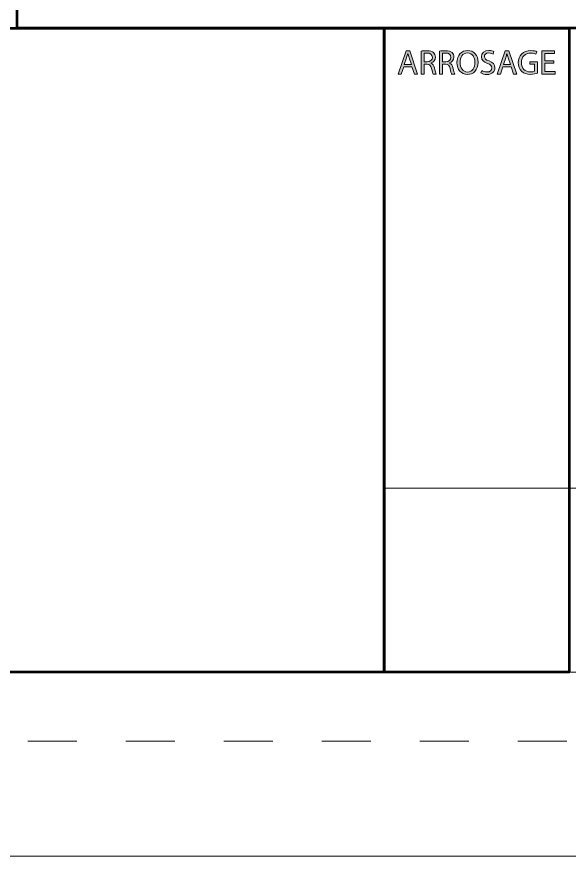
# Model space of a CAD drawing. Header units: inches. Extents: x 0 to 360, y -268 to 0.
# Drawn here: x 163 to 211, y -268 to -195 of the extents above; entities that cross this region are included whole.
import ezdxf

# ---------------------------------------------------------------- set-up
doc = ezdxf.new("R2010")
doc.units = ezdxf.units.IN
doc.header["$MEASUREMENT"] = 0
doc.linetypes.add('AI-Linetype-5', pattern=[8.519513, 4.259756, -4.259756])
doc.layers.add('Layer 1', color=7, linetype='Continuous')

# ---------------------------------------------------------------- blocks, each defined once
blk = doc.blocks.new('block 19')
at = {"layer": 'Layer 1', "color": 250, "linetype": 'AI-Linetype-5', "lineweight": 9}
blk.add_lwpolyline([(338.624, -258), (119.247, -258)], dxfattribs=at)
blk = doc.blocks.new('block 18')
at = {"layer": 'Layer 1'}
blk.add_blockref('block 19', (0, 0), dxfattribs=at)
blk = doc.blocks.new('block 44')
at = {"layer": 'Layer 1'}
h = blk.add_hatch(color=250, dxfattribs=at)
h.dxf.hatch_style = 2
h.paths.add_polyline_path([(196.646, -199.365), (196.436, -200), (196.166, -200), (196.856, -197.979), (197.168, -197.979), (197.858, -200), (197.579, -200), (197.363, -199.365)])
edge = h.paths.add_edge_path()
edge.add_spline(control_points=[(197.312, -199.161), (197.312, -199.161), (197.111, -198.579), (197.111, -198.579), (197.066, -198.447), (197.036, -198.327), (197.006, -198.21), (197.006, -198.21), (197, -198.21), (197, -198.21), (196.97, -198.327), (196.94, -198.453), (196.898, -198.576), (196.898, -198.576), (196.7, -199.161), (196.7, -199.161), (196.7, -199.161), (197.312, -199.161), (197.312, -199.161)], knot_values=[0, 0, 0, 0, 1, 1, 1, 2, 2, 2, 3, 3, 3, 4, 4, 4, 5, 5, 5, 6, 6, 6, 6], degree=3, periodic=1)
h = blk.add_hatch(color=250, dxfattribs=at)
h.dxf.hatch_style = 2
edge = h.paths.add_edge_path()
edge.add_spline(control_points=[(198.155, -198.006), (198.286, -197.983), (198.478, -197.964), (198.656, -197.964), (198.934, -197.964), (199.117, -198.018), (199.24, -198.129), (199.339, -198.219), (199.399, -198.357), (199.399, -198.516), (199.399, -198.78), (199.231, -198.957), (199.021, -199.029), (199.021, -199.029), (199.021, -199.038), (199.021, -199.038), (199.174, -199.092), (199.267, -199.236), (199.315, -199.445), (199.381, -199.727), (199.429, -199.922), (199.471, -200), (199.471, -200), (199.201, -200), (199.201, -200), (199.168, -199.94), (199.123, -199.769), (199.069, -199.518), (199.009, -199.239), (198.898, -199.134), (198.661, -199.125), (198.661, -199.125), (198.415, -199.125), (198.415, -199.125), (198.415, -199.125), (198.415, -200), (198.415, -200), (198.415, -200), (198.155, -200), (198.155, -200), (198.155, -200), (198.155, -198.006), (198.155, -198.006)], knot_values=[0, 0, 0, 0, 1, 1, 1, 2, 2, 2, 3, 3, 3, 4, 4, 4, 5, 5, 5, 6, 6, 6, 7, 7, 7, 8, 8, 8, 9, 9, 9, 10, 10, 10, 11, 11, 11, 12, 12, 12, 13, 13, 13, 14, 14, 14, 14], degree=3, periodic=1)
edge = h.paths.add_edge_path()
edge.add_spline(control_points=[(198.415, -198.927), (198.415, -198.927), (198.682, -198.927), (198.682, -198.927), (198.961, -198.927), (199.138, -198.774), (199.138, -198.543), (199.138, -198.282), (198.949, -198.168), (198.673, -198.168), (198.547, -198.168), (198.461, -198.177), (198.415, -198.189), (198.415, -198.189), (198.415, -198.927), (198.415, -198.927)], knot_values=[0, 0, 0, 0, 1, 1, 1, 2, 2, 2, 3, 3, 3, 4, 4, 4, 5, 5, 5, 5], degree=3, periodic=1)
h = blk.add_hatch(color=250, dxfattribs=at)
h.dxf.hatch_style = 2
edge = h.paths.add_edge_path()
edge.add_spline(control_points=[(199.768, -198.006), (199.9, -197.983), (200.091, -197.964), (200.269, -197.964), (200.547, -197.964), (200.73, -198.018), (200.853, -198.129), (200.952, -198.219), (201.012, -198.357), (201.012, -198.516), (201.012, -198.78), (200.844, -198.957), (200.634, -199.029), (200.634, -199.029), (200.634, -199.038), (200.634, -199.038), (200.787, -199.092), (200.88, -199.236), (200.928, -199.445), (200.994, -199.727), (201.042, -199.922), (201.084, -200), (201.084, -200), (200.814, -200), (200.814, -200), (200.781, -199.94), (200.736, -199.769), (200.682, -199.518), (200.622, -199.239), (200.511, -199.134), (200.275, -199.125), (200.275, -199.125), (200.029, -199.125), (200.029, -199.125), (200.029, -199.125), (200.029, -200), (200.029, -200), (200.029, -200), (199.768, -200), (199.768, -200), (199.768, -200), (199.768, -198.006), (199.768, -198.006)], knot_values=[0, 0, 0, 0, 1, 1, 1, 2, 2, 2, 3, 3, 3, 4, 4, 4, 5, 5, 5, 6, 6, 6, 7, 7, 7, 8, 8, 8, 9, 9, 9, 10, 10, 10, 11, 11, 11, 12, 12, 12, 13, 13, 13, 14, 14, 14, 14], degree=3, periodic=1)
edge = h.paths.add_edge_path()
edge.add_spline(control_points=[(200.029, -198.927), (200.029, -198.927), (200.295, -198.927), (200.295, -198.927), (200.574, -198.927), (200.751, -198.774), (200.751, -198.543), (200.751, -198.282), (200.562, -198.168), (200.286, -198.168), (200.16, -198.168), (200.074, -198.177), (200.029, -198.189), (200.029, -198.189), (200.029, -198.927), (200.029, -198.927)], knot_values=[0, 0, 0, 0, 1, 1, 1, 2, 2, 2, 3, 3, 3, 4, 4, 4, 5, 5, 5, 5], degree=3, periodic=1)
h = blk.add_hatch(color=250, dxfattribs=at)
h.dxf.hatch_style = 2
edge = h.paths.add_edge_path()
edge.add_spline(control_points=[(203.117, -198.969), (203.117, -199.661), (202.694, -200.033), (202.179, -200.033), (201.642, -200.033), (201.27, -199.616), (201.27, -199.005), (201.27, -198.363), (201.666, -197.943), (202.205, -197.943), (202.76, -197.943), (203.117, -198.366), (203.117, -198.969)], knot_values=[0, 0, 0, 0, 1, 1, 1, 2, 2, 2, 3, 3, 3, 4, 4, 4, 4], degree=3, periodic=1)
edge = h.paths.add_edge_path()
edge.add_spline(control_points=[(201.546, -198.999), (201.546, -199.434), (201.78, -199.82), (202.194, -199.82), (202.607, -199.82), (202.841, -199.44), (202.841, -198.981), (202.841, -198.576), (202.631, -198.156), (202.196, -198.156), (201.762, -198.156), (201.546, -198.558), (201.546, -198.999)], knot_values=[0, 0, 0, 0, 1, 1, 1, 2, 2, 2, 3, 3, 3, 4, 4, 4, 4], degree=3, periodic=1)
h = blk.add_hatch(color=250, dxfattribs=at)
h.dxf.hatch_style = 2
edge = h.paths.add_edge_path()
edge.add_spline(control_points=[(203.423, -199.682), (203.54, -199.757), (203.707, -199.814), (203.887, -199.814), (204.155, -199.814), (204.31, -199.673), (204.31, -199.469), (204.31, -199.283), (204.202, -199.173), (203.929, -199.071), (203.6, -198.951), (203.396, -198.777), (203.396, -198.495), (203.396, -198.18), (203.656, -197.946), (204.049, -197.946), (204.253, -197.946), (204.406, -197.994), (204.493, -198.045), (204.493, -198.045), (204.421, -198.258), (204.421, -198.258), (204.359, -198.219), (204.224, -198.162), (204.04, -198.162), (203.765, -198.162), (203.66, -198.327), (203.66, -198.465), (203.66, -198.654), (203.783, -198.747), (204.062, -198.855), (204.403, -198.987), (204.574, -199.152), (204.574, -199.448), (204.574, -199.76), (204.346, -200.033), (203.869, -200.033), (203.675, -200.033), (203.462, -199.973), (203.354, -199.901), (203.354, -199.901), (203.423, -199.682), (203.423, -199.682)], knot_values=[0, 0, 0, 0, 1, 1, 1, 2, 2, 2, 3, 3, 3, 4, 4, 4, 5, 5, 5, 6, 6, 6, 7, 7, 7, 8, 8, 8, 9, 9, 9, 10, 10, 10, 11, 11, 11, 12, 12, 12, 13, 13, 13, 14, 14, 14, 14], degree=3, periodic=1)
h = blk.add_hatch(color=250, dxfattribs=at)
h.dxf.hatch_style = 2
h.paths.add_polyline_path([(205.261, -199.365), (205.051, -200), (204.781, -200), (205.471, -197.979), (205.783, -197.979), (206.472, -200), (206.193, -200), (205.978, -199.365)])
edge = h.paths.add_edge_path()
edge.add_spline(control_points=[(205.927, -199.161), (205.927, -199.161), (205.726, -198.579), (205.726, -198.579), (205.681, -198.447), (205.65, -198.327), (205.621, -198.21), (205.621, -198.21), (205.615, -198.21), (205.615, -198.21), (205.585, -198.327), (205.555, -198.453), (205.513, -198.576), (205.513, -198.576), (205.315, -199.161), (205.315, -199.161), (205.315, -199.161), (205.927, -199.161), (205.927, -199.161)], knot_values=[0, 0, 0, 0, 1, 1, 1, 2, 2, 2, 3, 3, 3, 4, 4, 4, 5, 5, 5, 6, 6, 6, 6], degree=3, periodic=1)
h = blk.add_hatch(color=250, dxfattribs=at)
h.dxf.hatch_style = 2
edge = h.paths.add_edge_path()
edge.add_spline(control_points=[(208.265, -199.91), (208.149, -199.955), (207.915, -200.021), (207.642, -200.021), (207.336, -200.021), (207.084, -199.943), (206.887, -199.754), (206.712, -199.587), (206.605, -199.317), (206.605, -199.002), (206.605, -198.399), (207.021, -197.958), (207.699, -197.958), (207.933, -197.958), (208.119, -198.009), (208.205, -198.051), (208.205, -198.051), (208.14, -198.264), (208.14, -198.264), (208.032, -198.213), (207.897, -198.177), (207.693, -198.177), (207.201, -198.177), (206.88, -198.483), (206.88, -198.99), (206.88, -199.503), (207.186, -199.805), (207.66, -199.805), (207.831, -199.805), (207.948, -199.781), (208.008, -199.751), (208.008, -199.751), (208.008, -199.149), (208.008, -199.149), (208.008, -199.149), (207.6, -199.149), (207.6, -199.149), (207.6, -199.149), (207.6, -198.939), (207.6, -198.939), (207.6, -198.939), (208.265, -198.939), (208.265, -198.939), (208.265, -198.939), (208.265, -199.91), (208.265, -199.91)], knot_values=[0, 0, 0, 0, 1, 1, 1, 2, 2, 2, 3, 3, 3, 4, 4, 4, 5, 5, 5, 6, 6, 6, 7, 7, 7, 8, 8, 8, 9, 9, 9, 10, 10, 10, 11, 11, 11, 12, 12, 12, 13, 13, 13, 14, 14, 14, 15, 15, 15, 15], degree=3, periodic=1)
h = blk.add_hatch(color=250, dxfattribs=at)
h.dxf.hatch_style = 2
h.paths.add_polyline_path([(209.705, -199.053), (208.922, -199.053), (208.922, -199.781), (209.798, -199.781), (209.798, -200), (208.658, -200), (208.658, -197.979), (209.753, -197.979), (209.753, -198.198), (208.922, -198.198), (208.922, -198.837), (209.705, -198.837)])
at = {"layer": 'Layer 1', "lineweight": 0}
for points in [[(196.646, -199.365), (196.436, -200), (196.166, -200), (196.856, -197.979), (197.168, -197.979), (197.858, -200), (197.579, -200), (197.363, -199.365), (196.646, -199.365)], [(205.261, -199.365), (205.051, -200), (204.781, -200), (205.471, -197.979), (205.783, -197.979), (206.472, -200), (206.193, -200), (205.978, -199.365), (205.261, -199.365)], [(209.705, -199.053), (208.922, -199.053), (208.922, -199.781), (209.798, -199.781), (209.798, -200), (208.658, -200), (208.658, -197.979), (209.753, -197.979), (209.753, -198.198), (208.922, -198.198), (208.922, -198.837), (209.705, -198.837), (209.705, -199.053)]]:
    blk.add_lwpolyline(points, dxfattribs=at)
for points, knots in [([(197.312, -199.161), (197.312, -199.161), (197.111, -198.579), (197.111, -198.579), (197.066, -198.447), (197.036, -198.327), (197.006, -198.21), (197.006, -198.21), (197, -198.21), (197, -198.21), (196.97, -198.327), (196.94, -198.453), (196.898, -198.576), (196.898, -198.576), (196.7, -199.161), (196.7, -199.161), (196.7, -199.161), (197.312, -199.161), (197.312, -199.161)], [0, 0, 0, 0, 1, 1, 1, 2, 2, 2, 3, 3, 3, 4, 4, 4, 5, 5, 5, 6, 6, 6, 6]), ([(198.155, -198.006), (198.286, -197.983), (198.478, -197.964), (198.656, -197.964), (198.934, -197.964), (199.117, -198.018), (199.24, -198.129), (199.339, -198.219), (199.399, -198.357), (199.399, -198.516), (199.399, -198.78), (199.231, -198.957), (199.021, -199.029), (199.021, -199.029), (199.021, -199.038), (199.021, -199.038), (199.174, -199.092), (199.267, -199.236), (199.315, -199.445), (199.381, -199.727), (199.429, -199.922), (199.471, -200), (199.471, -200), (199.201, -200), (199.201, -200), (199.168, -199.94), (199.123, -199.769), (199.069, -199.518), (199.009, -199.239), (198.898, -199.134), (198.661, -199.125), (198.661, -199.125), (198.415, -199.125), (198.415, -199.125), (198.415, -199.125), (198.415, -200), (198.415, -200), (198.415, -200), (198.155, -200), (198.155, -200), (198.155, -200), (198.155, -198.006), (198.155, -198.006)], [0, 0, 0, 0, 1, 1, 1, 2, 2, 2, 3, 3, 3, 4, 4, 4, 5, 5, 5, 6, 6, 6, 7, 7, 7, 8, 8, 8, 9, 9, 9, 10, 10, 10, 11, 11, 11, 12, 12, 12, 13, 13, 13, 14, 14, 14, 14]), ([(198.415, -198.927), (198.415, -198.927), (198.682, -198.927), (198.682, -198.927), (198.961, -198.927), (199.138, -198.774), (199.138, -198.543), (199.138, -198.282), (198.949, -198.168), (198.673, -198.168), (198.547, -198.168), (198.461, -198.177), (198.415, -198.189), (198.415, -198.189), (198.415, -198.927), (198.415, -198.927)], [0, 0, 0, 0, 1, 1, 1, 2, 2, 2, 3, 3, 3, 4, 4, 4, 5, 5, 5, 5]), ([(199.768, -198.006), (199.9, -197.983), (200.091, -197.964), (200.269, -197.964), (200.547, -197.964), (200.73, -198.018), (200.853, -198.129), (200.952, -198.219), (201.012, -198.357), (201.012, -198.516), (201.012, -198.78), (200.844, -198.957), (200.634, -199.029), (200.634, -199.029), (200.634, -199.038), (200.634, -199.038), (200.787, -199.092), (200.88, -199.236), (200.928, -199.445), (200.994, -199.727), (201.042, -199.922), (201.084, -200), (201.084, -200), (200.814, -200), (200.814, -200), (200.781, -199.94), (200.736, -199.769), (200.682, -199.518), (200.622, -199.239), (200.511, -199.134), (200.275, -199.125), (200.275, -199.125), (200.029, -199.125), (200.029, -199.125), (200.029, -199.125), (200.029, -200), (200.029, -200), (200.029, -200), (199.768, -200), (199.768, -200), (199.768, -200), (199.768, -198.006), (199.768, -198.006)], [0, 0, 0, 0, 1, 1, 1, 2, 2, 2, 3, 3, 3, 4, 4, 4, 5, 5, 5, 6, 6, 6, 7, 7, 7, 8, 8, 8, 9, 9, 9, 10, 10, 10, 11, 11, 11, 12, 12, 12, 13, 13, 13, 14, 14, 14, 14]), ([(200.029, -198.927), (200.029, -198.927), (200.295, -198.927), (200.295, -198.927), (200.574, -198.927), (200.751, -198.774), (200.751, -198.543), (200.751, -198.282), (200.562, -198.168), (200.286, -198.168), (200.16, -198.168), (200.074, -198.177), (200.029, -198.189), (200.029, -198.189), (200.029, -198.927), (200.029, -198.927)], [0, 0, 0, 0, 1, 1, 1, 2, 2, 2, 3, 3, 3, 4, 4, 4, 5, 5, 5, 5]), ([(203.117, -198.969), (203.117, -199.661), (202.694, -200.033), (202.179, -200.033), (201.642, -200.033), (201.27, -199.616), (201.27, -199.005), (201.27, -198.363), (201.666, -197.943), (202.205, -197.943), (202.76, -197.943), (203.117, -198.366), (203.117, -198.969)], [0, 0, 0, 0, 1, 1, 1, 2, 2, 2, 3, 3, 3, 4, 4, 4, 4]), ([(201.546, -198.999), (201.546, -199.434), (201.78, -199.82), (202.194, -199.82), (202.607, -199.82), (202.841, -199.44), (202.841, -198.981), (202.841, -198.576), (202.631, -198.156), (202.196, -198.156), (201.762, -198.156), (201.546, -198.558), (201.546, -198.999)], [0, 0, 0, 0, 1, 1, 1, 2, 2, 2, 3, 3, 3, 4, 4, 4, 4]), ([(203.423, -199.682), (203.54, -199.757), (203.707, -199.814), (203.887, -199.814), (204.155, -199.814), (204.31, -199.673), (204.31, -199.469), (204.31, -199.283), (204.202, -199.173), (203.929, -199.071), (203.6, -198.951), (203.396, -198.777), (203.396, -198.495), (203.396, -198.18), (203.656, -197.946), (204.049, -197.946), (204.253, -197.946), (204.406, -197.994), (204.493, -198.045), (204.493, -198.045), (204.421, -198.258), (204.421, -198.258), (204.359, -198.219), (204.224, -198.162), (204.04, -198.162), (203.765, -198.162), (203.66, -198.327), (203.66, -198.465), (203.66, -198.654), (203.783, -198.747), (204.062, -198.855), (204.403, -198.987), (204.574, -199.152), (204.574, -199.448), (204.574, -199.76), (204.346, -200.033), (203.869, -200.033), (203.675, -200.033), (203.462, -199.973), (203.354, -199.901), (203.354, -199.901), (203.423, -199.682), (203.423, -199.682)], [0, 0, 0, 0, 1, 1, 1, 2, 2, 2, 3, 3, 3, 4, 4, 4, 5, 5, 5, 6, 6, 6, 7, 7, 7, 8, 8, 8, 9, 9, 9, 10, 10, 10, 11, 11, 11, 12, 12, 12, 13, 13, 13, 14, 14, 14, 14]), ([(205.927, -199.161), (205.927, -199.161), (205.726, -198.579), (205.726, -198.579), (205.681, -198.447), (205.65, -198.327), (205.621, -198.21), (205.621, -198.21), (205.615, -198.21), (205.615, -198.21), (205.585, -198.327), (205.555, -198.453), (205.513, -198.576), (205.513, -198.576), (205.315, -199.161), (205.315, -199.161), (205.315, -199.161), (205.927, -199.161), (205.927, -199.161)], [0, 0, 0, 0, 1, 1, 1, 2, 2, 2, 3, 3, 3, 4, 4, 4, 5, 5, 5, 6, 6, 6, 6]), ([(208.265, -199.91), (208.149, -199.955), (207.915, -200.021), (207.642, -200.021), (207.336, -200.021), (207.084, -199.943), (206.887, -199.754), (206.712, -199.587), (206.605, -199.317), (206.605, -199.002), (206.605, -198.399), (207.021, -197.958), (207.699, -197.958), (207.933, -197.958), (208.119, -198.009), (208.205, -198.051), (208.205, -198.051), (208.14, -198.264), (208.14, -198.264), (208.032, -198.213), (207.897, -198.177), (207.693, -198.177), (207.201, -198.177), (206.88, -198.483), (206.88, -198.99), (206.88, -199.503), (207.186, -199.805), (207.66, -199.805), (207.831, -199.805), (207.948, -199.781), (208.008, -199.751), (208.008, -199.751), (208.008, -199.149), (208.008, -199.149), (208.008, -199.149), (207.6, -199.149), (207.6, -199.149), (207.6, -199.149), (207.6, -198.939), (207.6, -198.939), (207.6, -198.939), (208.265, -198.939), (208.265, -198.939), (208.265, -198.939), (208.265, -199.91), (208.265, -199.91)], [0, 0, 0, 0, 1, 1, 1, 2, 2, 2, 3, 3, 3, 4, 4, 4, 5, 5, 5, 6, 6, 6, 7, 7, 7, 8, 8, 8, 9, 9, 9, 10, 10, 10, 11, 11, 11, 12, 12, 12, 13, 13, 13, 14, 14, 14, 15, 15, 15, 15])]:
    blk.add_open_spline(points, degree=3, knots=knots, dxfattribs=at)
blk = doc.blocks.new('block 20')
at = {"layer": 'Layer 1', "color": 250, "lineweight": 53}
for points in [[(219, -196), (163.048, -196), (163.048, -140), (219, -140), (219, -196)], [(115.02, -196), (194.947, -196), (194.947, -252), (115.02, -252), (115.02, -196)], [(194.942, -196), (211.014, -196), (211.014, -252), (194.942, -252), (194.942, -196)]]:
    blk.add_lwpolyline(points, dxfattribs=at)
at = {"layer": 'Layer 1', "color": 250, "lineweight": 18}
for points in [[(211, -252), (195, -252), (195, -236), (211, -236), (211, -252)], [(211, -252), (227, -252), (227, -236), (211, -236), (211, -252)]]:
    blk.add_lwpolyline(points, dxfattribs=at)
at = {"layer": 'Layer 1'}
blk.add_blockref('block 44', (0, 0), dxfattribs=at)
blk = doc.blocks.new('block 17')
at = {"layer": 'Layer 1'}
for name in ['block 18', 'block 20']:
    blk.add_blockref(name, (0, 0), dxfattribs=at)

msp = doc.modelspace()

# ---------------------------------------------------------------- linework, layer by layer
at = {"layer": 'Layer 1', "color": 250, "lineweight": 9}
msp.add_lwpolyline([(359.999, -268.001), (0, -268.001), (0, 0), (359.999, 0), (359.999, -268.001)], dxfattribs=at)

# ---------------------------------------------------------------- block references
at = {"layer": 'Layer 1'}
msp.add_blockref('block 17', (0, 0), dxfattribs=at)

doc.saveas('drawing.dxf')
